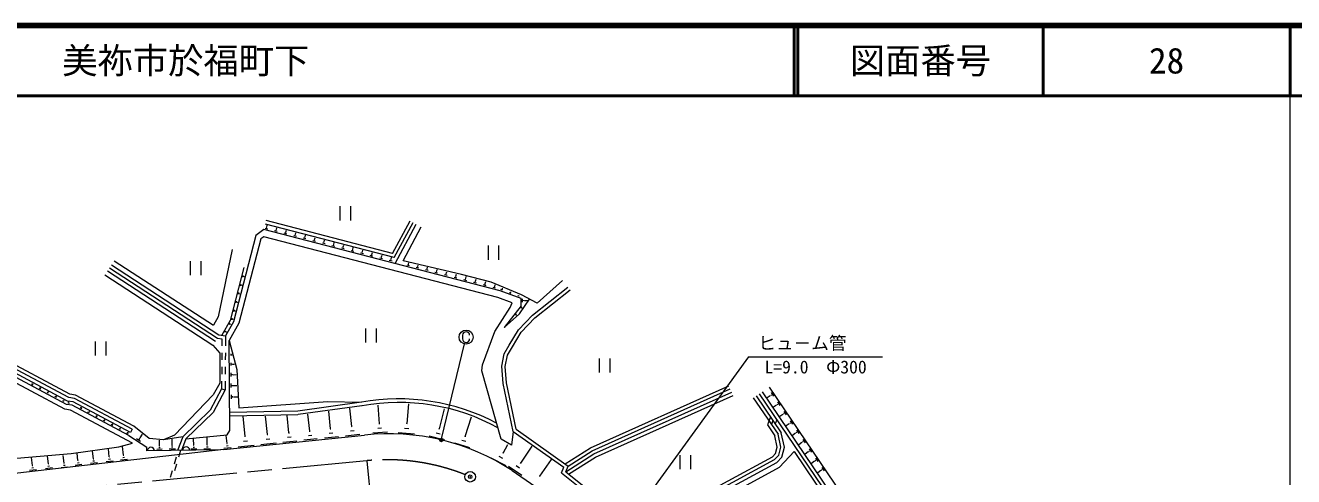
# Model space of a CAD drawing. Units: millimetres, scale not verified. Extents: x 40000 to 680000, y 20000 to 380000.
# Drawn here: x 399796 to 579500, y 315998 to 380000 of the extents above; entities that cross this region are included whole.
import ezdxf
from ezdxf.enums import TextEntityAlignment as Align

# ---------------------------------------------------------------- set-up
doc = ezdxf.new("R2010")
doc.units = ezdxf.units.MM
doc.header["$LTSCALE"] = 1000
doc.header["$PDMODE"] = 32
doc.header["$PDSIZE"] = 500
doc.linetypes.add('CHAIN', pattern=[18.5, 12, -1.5, 3.5, -1.5])
for name, color, linetype, lineweight in [('M-BGD', 7, 'Continuous', 13), ('M-BMK', 2, 'CHAIN', 13), ('M-BMK-SRVR', 3, 'Continuous', 13), ('M-STR-HTXT', 7, 'Continuous', 13), ('M-STR-STRC', 7, 'Continuous', 13), ('M-TTL', 2, 'Continuous', 140), ('M-TTL-BAND', 7, 'Continuous', 13), ('M-TTL-LINE', 7, 'Continuous', 50)]:
    doc.layers.add(name, color=color, linetype=linetype, lineweight=lineweight)
doc.layers.add('M-TTL-TXT', color=7, linetype='Continuous')
doc.styles.add('ＭＳ ゴシック', font='')
doc.styles.get('ＭＳ ゴシック').set_extended_font_data('MS Gothic')

msp = doc.modelspace()

# ---------------------------------------------------------------- linework, layer by layer
at = {"layer": 'M-BGD'}
for p, q in [((444372, 354341), (444372, 352341)), ((445872, 354341), (445872, 352341)), ((451820, 347657), (433934, 352301)), ((451820, 347657), (454306, 352275)), ((433608, 351043), (432449, 350186)), ((467055, 342358), (433608, 351043)), ((434138, 351112), (433750, 351212)), ((452075, 347074), (433809, 351817)), ((434023, 351266), (433926, 351291)), ((434016, 351391), (433992, 351397)), ((434004, 351394), (434070, 351646)), ((435493, 350760), (435105, 350860)), ((435378, 350914), (435281, 350939)), ((435371, 351039), (435347, 351046)), ((435359, 351042), (435425, 351294)), ((436848, 350408), (436461, 350509)), ((436733, 350562), (436636, 350587)), ((436727, 350687), (436702, 350694)), ((436714, 350691), (436780, 350942)), ((438070, 350339), (438135, 350590)), ((452075, 347074), (454746, 352038)), ((452183, 346219), (455186, 351801)), ((453307, 346620), (455891, 351422)), ((432449, 350186), (429271, 337969)), ((433152, 349711), (430045, 337767)), ((433569, 350020), (433152, 349711)), ((466756, 341402), (433569, 350020)), ((438203, 350056), (437816, 350157)), ((438088, 350210), (437991, 350235)), ((438082, 350336), (438057, 350342)), ((439558, 349704), (439171, 349805)), ((439443, 349858), (439346, 349883)), ((439437, 349984), (439412, 349990)), ((439425, 349987), (439490, 350239)), ((440913, 349352), (440526, 349453)), ((440798, 349506), (440701, 349531)), ((440792, 349632), (440768, 349638)), ((440780, 349635), (440845, 349887)), ((442268, 349001), (441881, 349101)), ((442153, 349154), (442056, 349180)), ((442147, 349280), (442123, 349286)), ((442135, 349283), (442200, 349535)), ((443623, 348649), (443236, 348749)), ((443508, 348803), (443411, 348828)), ((443502, 348928), (443478, 348934)), ((443490, 348931), (443555, 349183)), ((444845, 348579), (444910, 348831)), ((465355, 348762), (465355, 346762)), ((466855, 348762), (466855, 346762)), ((429087, 348233), (427135, 338647)), ((444978, 348297), (444591, 348397)), ((444863, 348451), (444766, 348476)), ((444857, 348576), (444833, 348583)), ((446333, 347945), (445946, 348046)), ((446218, 348099), (446121, 348124)), ((446212, 348224), (446188, 348231)), ((446200, 348228), (446265, 348479)), ((447688, 347593), (447301, 347694)), ((447573, 347747), (447476, 347772)), ((447567, 347873), (447543, 347879)), ((447555, 347876), (447620, 348127)), ((449043, 347241), (448656, 347342)), ((448928, 347395), (448831, 347420)), ((448922, 347521), (448898, 347527)), ((448910, 347524), (448975, 347776)), ((450398, 346889), (450011, 346990)), ((450283, 347043), (450187, 347068)), ((450277, 347169), (450253, 347175)), ((450265, 347172), (450330, 347424)), ((451620, 346820), (451685, 347072)), ((411436, 345193), (426752, 335234)), ((411709, 345612), (427025, 335653)), ((411981, 346031), (427208, 336130)), ((412363, 346618), (426433, 337469)), ((423146, 346578), (423146, 344578)), ((424646, 346578), (424646, 344578)), ((430754, 345657), (428804, 338157)), ((451753, 346538), (451366, 346638)), ((451638, 346691), (451542, 346717)), ((451632, 346817), (451608, 346823)), ((461612, 344667), (453307, 346620)), ((454211, 345899), (453875, 345987)), ((454112, 346033), (454027, 346055)), ((454106, 346142), (454085, 346147)), ((454096, 346145), (454141, 346321)), ((455529, 345557), (455177, 345649)), ((455424, 345697), (455336, 345720)), ((455419, 345811), (455397, 345817)), ((455408, 345814), (455459, 346011)), ((456861, 345211), (456494, 345306)), ((456752, 345357), (456661, 345381)), ((456746, 345476), (456724, 345482)), ((456735, 345479), (456792, 345698)), ((458096, 345013), (458000, 345038)), ((458090, 345137), (458066, 345143)), ((458078, 345140), (458140, 345381)), ((459436, 344798), (459504, 345060)), ((411055, 344606), (426371, 334647)), ((430287, 343067), (430350, 343308)), ((430602, 344276), (430665, 344518)), ((430698, 344348), (430714, 344409)), ((430776, 344352), (430780, 344367)), ((430778, 344359), (430827, 344347)), ((458209, 344861), (457827, 344961)), ((459573, 344507), (459175, 344610)), ((459455, 344665), (459355, 344691)), ((459448, 344794), (459424, 344801)), ((460953, 344149), (460539, 344256)), ((460830, 344313), (460726, 344340)), ((460823, 344448), (460797, 344454)), ((460810, 344451), (460884, 344736)), ((465779, 343563), (461612, 344667)), ((462338, 343789), (461921, 343897)), ((462214, 343955), (462110, 343982)), ((462208, 344090), (462182, 344097)), ((462195, 344094), (462271, 344389)), ((463721, 343430), (463307, 343538)), ((463598, 343595), (463494, 343621)), ((463591, 343729), (463565, 343736)), ((463578, 343732), (463654, 344022)), ((464978, 343235), (464875, 343262)), ((464971, 343368), (464946, 343375)), ((464958, 343372), (465033, 343657)), ((470083, 341805), (465779, 343563)), ((475904, 343818), (472295, 340607)), ((429972, 341857), (430035, 342099)), ((430069, 341929), (430084, 341989)), ((430147, 341932), (430151, 341948)), ((430149, 341940), (430197, 341927)), ((430383, 343138), (430399, 343199)), ((430462, 343142), (430466, 343157)), ((430464, 343150), (430512, 343137)), ((465100, 343072), (464689, 343179)), ((466426, 342728), (466081, 342817)), ((466324, 342865), (466238, 342887)), ((466318, 342977), (466297, 342982)), ((466308, 342979), (466365, 343199)), ((470039, 341264), (467055, 342358)), ((467456, 342424), (467187, 342522)), ((467385, 342541), (467318, 342566)), ((467389, 342631), (467373, 342637)), ((467381, 342634), (467419, 342738)), ((468632, 341993), (468399, 342078)), ((468570, 342095), (468512, 342116)), ((468574, 342173), (468560, 342178)), ((468567, 342175), (468586, 342228)), ((469773, 341574), (469574, 341647)), ((469721, 341661), (469671, 341680)), ((469724, 341728), (469711, 341733)), ((469718, 341730), (469719, 341733)), ((472295, 340607), (470083, 341805)), ((471654, 338897), (476679, 342867)), ((471992, 338526), (476989, 342475)), ((429343, 339437), (429406, 339679)), ((429658, 340647), (429721, 340889)), ((429754, 340719), (429770, 340779)), ((429832, 340723), (429836, 340738)), ((429834, 340730), (429883, 340718)), ((466302, 336600), (468507, 339995)), ((468759, 340668), (466756, 341402)), ((470027, 340223), (467619, 337129)), ((468507, 339995), (468759, 340668)), ((469812, 339066), (471248, 341174)), ((470005, 339869), (470157, 340064)), ((470027, 340223), (470039, 341264)), ((470120, 339897), (470158, 339945)), ((470193, 339870), (470202, 339882)), ((470198, 339876), (470227, 339853)), ((470233, 340741), (470239, 341198)), ((470372, 340910), (470374, 341025)), ((470510, 340951), (470510, 340980)), ((470510, 340966), (471001, 340960)), ((427135, 338647), (426433, 337469)), ((428804, 338157), (427628, 336064)), ((429271, 337969), (428155, 335981)), ((429028, 338228), (429091, 338469)), ((429125, 338299), (429140, 338360)), ((429203, 338303), (429207, 338318)), ((429205, 338311), (429253, 338298)), ((429439, 339509), (429455, 339570)), ((429518, 339513), (429522, 339528)), ((429520, 339520), (429568, 339508)), ((467619, 337129), (469812, 339066)), ((469246, 338894), (469384, 339072)), ((469351, 338919), (469386, 338964)), ((469417, 338894), (469426, 338906)), ((469422, 338900), (469451, 338878)), ((469652, 336796), (471654, 338897)), ((470052, 336491), (471992, 338526)), ((427208, 336130), (428155, 335981)), ((428084, 336468), (428206, 336686)), ((428195, 336513), (428226, 336567)), ((428272, 336497), (428280, 336510)), ((428276, 336503), (428319, 336479)), ((430045, 337767), (428670, 335311)), ((428696, 337558), (428819, 337776)), ((428807, 337603), (428838, 337657)), ((428884, 337586), (428892, 337600)), ((428888, 337593), (428932, 337569)), ((448000, 337000), (448000, 335000)), ((449500, 337000), (449500, 335000)), ((464591, 331861), (466302, 336600)), ((468366, 334663), (469652, 336796)), ((468798, 334411), (470052, 336491)), ((405946, 327207), (392023, 334623)), ((406105, 327689), (392258, 335064)), ((409684, 335177), (409684, 333177)), ((411184, 335177), (411184, 333177)), ((426371, 334647), (427348, 333520)), ((427025, 335653), (427651, 335554)), ((427651, 335554), (427644, 334554)), ((428155, 335981), (428144, 334551)), ((428775, 322538), (428670, 335311)), ((428670, 335311), (429752, 331187)), ((467661, 333407), (468366, 334663)), ((468133, 333227), (468798, 334411)), ((405404, 325570), (391224, 333123)), ((405627, 326244), (391553, 333741)), ((405787, 326726), (391788, 334182)), ((427348, 333520), (427351, 329236)), ((427636, 333554), (427628, 332554)), ((428136, 333551), (428128, 332551)), ((428886, 333408), (428888, 333166)), ((428959, 333318), (428959, 333257)), ((429031, 333295), (429032, 333280)), ((429032, 333288), (429100, 333289)), ((467284, 331676), (467661, 333407)), ((467789, 331642), (468133, 333227)), ((481122, 332751), (481122, 330751)), ((482622, 332751), (482622, 330751)), ((427621, 331555), (427613, 330555)), ((428121, 331551), (428113, 330551)), ((428896, 332151), (428899, 331750)), ((428908, 330724), (428912, 330191)), ((429017, 332001), (429018, 331901)), ((429138, 331965), (429138, 331940)), ((429138, 331952), (429450, 331955)), ((429752, 331187), (430021, 325774)), ((464463, 330997), (464591, 331861)), ((467215, 321326), (464463, 330997)), ((467481, 329221), (467284, 331676)), ((467976, 329292), (467789, 331642)), ((400891, 328993), (400670, 329111)), ((400843, 329104), (400788, 329133)), ((400858, 329181), (400844, 329188)), ((400851, 329185), (400875, 329229)), ((427351, 329236), (426384, 327579)), ((427606, 329555), (427597, 328430)), ((428106, 329551), (428096, 328303)), ((428920, 329186), (428925, 328620)), ((429069, 330526), (429070, 330392)), ((429091, 328975), (429093, 328834)), ((429230, 330477), (429230, 330444)), ((429230, 330460), (429688, 330464)), ((429261, 328923), (429262, 328888)), ((429262, 328906), (429765, 328910)), ((468893, 322415), (467481, 329221)), ((469342, 322709), (467976, 329292)), ((479891, 320103), (499475, 328893)), ((401994, 328406), (401773, 328523)), ((401947, 328516), (401891, 328545)), ((401961, 328593), (401947, 328601)), ((401954, 328597), (401978, 328641)), ((403097, 327818), (402877, 327936)), ((403050, 327928), (402995, 327958)), ((403064, 328006), (403051, 328013)), ((403058, 328009), (403081, 328053)), ((404201, 327231), (403980, 327348)), ((404153, 327341), (404098, 327370)), ((404168, 327418), (404154, 327425)), ((404161, 327422), (404184, 327466)), ((406751, 327086), (405946, 327207)), ((406911, 327568), (406105, 327689)), ((414910, 322714), (406751, 327086)), ((415147, 323154), (406911, 327568)), ((426384, 327579), (420945, 321859)), ((427597, 328430), (425990, 325418)), ((428096, 328303), (426395, 325114)), ((427597, 328430), (428096, 328303)), ((428933, 327614), (428938, 327017)), ((429114, 327392), (429115, 327242)), ((429294, 327337), (429294, 327300)), ((429294, 327318), (429844, 327323)), ((480127, 319662), (499680, 328437)), ((480364, 319220), (499885, 327981)), ((480600, 318778), (500089, 327525)), ((502936, 327190), (506439, 322012)), ((503350, 327470), (506906, 322215)), ((503764, 327750), (513692, 313077)), ((504178, 328030), (515858, 310767)), ((505337, 327460), (504890, 327158)), ((505172, 328703), (516852, 311440)), ((505326, 327476), (505347, 327445)), ((505444, 327623), (505528, 327499)), ((505467, 327910), (505803, 327413)), ((405304, 326643), (405083, 326760)), ((405256, 326753), (405201, 326783)), ((405271, 326830), (405257, 326838)), ((405264, 326834), (405288, 326878)), ((406207, 325449), (405404, 325570)), ((406431, 326123), (405627, 326244)), ((406591, 326605), (405787, 326726)), ((406059, 326381), (405812, 326418)), ((405977, 326469), (405916, 326479)), ((405965, 326547), (405950, 326549)), ((405958, 326548), (405965, 326598)), ((414980, 320748), (406207, 325449)), ((414438, 321832), (406431, 326123)), ((414674, 322273), (406591, 326605)), ((407774, 325630), (407554, 325748)), ((407727, 325740), (407672, 325770)), ((407742, 325818), (407728, 325825)), ((407735, 325821), (407759, 325865)), ((408837, 325231), (408861, 325275)), ((425990, 325418), (422117, 321639)), ((438386, 325286), (428754, 325086)), ((430021, 325774), (442655, 326667)), ((447412, 326539), (438386, 325286)), ((447480, 326044), (438454, 324790)), ((442655, 326667), (447412, 326539)), ((443039, 322787), (442782, 325291)), ((446052, 323128), (445787, 325708)), ((449958, 323490), (449762, 326113)), ((453880, 323516), (454128, 326310)), ((458455, 322766), (459180, 325613)), ((506233, 326135), (505786, 325832)), ((506223, 326150), (506244, 326119)), ((506340, 326298), (506424, 326174)), ((506363, 326585), (506700, 326088)), ((408876, 325040), (408656, 325158)), ((408829, 325150), (408774, 325179)), ((408844, 325227), (408830, 325234)), ((409978, 324449), (409758, 324567)), ((409931, 324560), (409876, 324589)), ((409946, 324637), (409932, 324644)), ((409939, 324640), (409962, 324684)), ((411080, 323859), (410859, 323977)), ((411033, 323969), (410977, 323999)), ((411047, 324046), (411034, 324054)), ((411040, 324050), (411064, 324094)), ((412142, 323460), (412166, 323504)), ((426395, 325114), (422544, 321357)), ((438396, 324786), (428758, 324586)), ((430935, 321727), (430648, 324526)), ((434105, 321973), (433836, 324594)), ((437148, 322209), (436897, 324658)), ((440080, 322451), (439831, 324881)), ((450022, 323495), (449893, 323485)), ((453953, 323510), (453808, 323523)), ((462134, 321691), (463021, 324461)), ((505364, 324493), (504942, 323333)), ((505710, 323982), (505499, 323402)), ((506267, 324050), (506056, 323470)), ((507130, 324810), (506683, 324507)), ((507119, 324825), (507140, 324794)), ((507237, 324973), (507321, 324848)), ((507260, 325260), (507596, 324763)), ((508027, 323485), (507579, 323182)), ((508016, 323500), (508037, 323469)), ((508134, 323648), (508218, 323523)), ((508157, 323935), (508493, 323438)), ((412182, 323268), (411961, 323386)), ((412134, 323379), (412079, 323408)), ((412149, 323456), (412135, 323463)), ((413283, 322678), (413063, 322796)), ((413236, 322788), (413181, 322818)), ((413251, 322865), (413237, 322873)), ((413244, 322869), (413268, 322913)), ((414385, 322088), (414165, 322206)), ((414338, 322198), (414283, 322227)), ((414353, 322275), (414339, 322282)), ((414346, 322279), (414369, 322323)), ((414438, 321832), (417006, 320167)), ((414910, 322714), (414674, 322273)), ((417323, 321431), (415147, 323154)), ((416053, 321490), (416404, 322032)), ((420945, 321859), (419351, 321211)), ((422544, 321357), (428387, 321942)), ((427913, 319840), (447830, 321879)), ((428369, 320700), (428253, 321828)), ((428387, 321942), (428775, 322538)), ((430864, 321720), (431006, 321735)), ((434038, 321966), (434172, 321980)), ((437085, 322202), (437211, 322215)), ((439899, 321849), (440380, 321899)), ((440020, 322445), (440140, 322457)), ((442173, 321499), (444149, 321702)), ((442853, 322168), (443347, 322219)), ((442978, 322780), (443101, 322793)), ((445162, 321806), (447192, 322015)), ((445860, 322493), (446368, 322545)), ((445988, 323122), (446115, 323135)), ((451088, 322322), (449012, 322168)), ((450263, 322887), (449744, 322848)), ((454917, 322020), (452596, 322226)), ((454109, 322794), (453528, 322846)), ((459210, 321182), (457033, 321737)), ((458560, 322044), (458016, 322182)), ((458523, 322749), (458387, 322783)), ((462200, 321670), (462067, 321713)), ((468893, 322415), (468660, 320482)), ((468893, 322415), (476082, 317331)), ((469342, 322709), (476700, 317506)), ((504942, 323333), (505972, 321810)), ((506337, 320201), (505972, 321810)), ((506851, 320193), (506439, 322012)), ((507366, 320185), (506906, 322215)), ((508923, 322159), (508476, 321857)), ((508913, 322175), (508934, 322144)), ((509030, 322322), (509114, 322198)), ((509053, 322610), (509389, 322113)), ((406270, 319284), (413023, 320225)), ((411683, 318801), (411555, 319920)), ((413023, 320225), (414980, 320748)), ((413697, 319046), (413558, 320266)), ((416113, 320984), (415565, 321339)), ((416015, 321282), (415878, 321370)), ((416070, 321479), (416036, 321502)), ((417012, 319648), (417006, 320167)), ((419351, 321211), (417323, 321431)), ((419194, 319876), (418417, 319866)), ((418899, 320106), (418705, 320103)), ((418823, 320338), (418775, 320337)), ((418799, 320337), (418788, 321172)), ((422117, 321639), (419351, 321211)), ((421047, 319900), (420162, 319889)), ((420712, 320161), (420491, 320159)), ((420625, 320426), (420570, 320425)), ((420598, 320425), (420586, 321302)), ((422117, 321639), (421367, 319704)), ((422544, 321357), (421906, 319711)), ((423236, 319928), (424084, 319939)), ((423551, 320187), (423763, 320190)), ((423627, 320442), (423680, 320443)), ((423654, 320443), (423642, 321366)), ((425103, 319953), (426032, 319964)), ((425447, 320236), (425680, 320239)), ((425531, 320516), (425589, 320516)), ((425560, 320516), (425546, 321557)), ((427922, 320036), (428942, 320141)), ((428273, 320381), (428528, 320407)), ((428337, 320697), (428401, 320704)), ((429936, 320243), (432215, 320477)), ((430721, 321014), (431290, 321073)), ((433163, 320574), (435311, 320795)), ((433903, 321301), (434439, 321356)), ((436262, 320892), (438283, 321100)), ((436958, 321577), (437463, 321628)), ((439237, 321198), (441161, 321395)), ((462791, 320068), (460656, 320752)), ((462196, 320965), (461662, 321136)), ((468660, 320482), (467215, 321326)), ((467518, 319349), (468156, 320575)), ((469977, 317916), (471613, 320307)), ((476258, 317819), (479891, 320103)), ((506098, 319280), (506337, 320201)), ((506549, 319027), (506851, 320193)), ((506999, 318773), (507366, 320185)), ((509820, 320834), (509372, 320532)), ((509809, 320850), (509830, 320819)), ((509927, 320997), (510011, 320873)), ((509950, 321284), (510286, 320787)), ((510846, 319959), (511183, 319462)), ((427913, 319840), (373258, 313609)), ((379655, 317001), (406270, 319284)), ((400807, 317576), (400678, 318704)), ((403060, 317816), (402936, 318904)), ((405270, 317928), (405150, 318978)), ((407253, 318266), (407133, 319315)), ((407223, 318262), (407283, 318269)), ((409449, 318531), (409326, 319615)), ((409360, 318223), (409605, 318251)), ((409419, 318527), (409480, 318534)), ((411250, 318141), (412253, 318256)), ((411592, 318485), (411843, 318514)), ((411652, 318797), (411714, 318804)), ((413253, 318370), (414283, 318487)), ((413604, 318723), (413861, 318752)), ((413665, 319043), (413730, 319050)), ((427407, 319782), (417012, 319648)), ((420929, 317831), (421211, 318791)), ((421793, 319710), (421512, 318750)), ((448176, 318262), (451031, 288398)), ((467919, 317517), (465788, 318625)), ((467452, 318572), (466919, 318849)), ((467585, 319315), (467452, 319384)), ((472703, 316051), (474339, 318441)), ((476355, 316699), (480364, 319220)), ((476700, 317506), (480127, 319662)), ((476770, 316369), (480600, 318778)), ((486651, 308526), (505660, 318830)), ((487077, 308188), (505965, 318427)), ((492523, 319046), (492523, 317046)), ((494023, 319046), (494023, 317046)), ((505660, 318830), (506098, 319280)), ((505965, 318427), (506549, 319027)), ((506271, 318024), (506999, 318773)), ((506652, 317320), (508711, 319546)), ((508711, 319546), (513213, 312893)), ((510716, 319509), (510269, 319206)), ((510706, 319525), (510727, 319493)), ((510823, 319672), (510907, 319548)), ((511613, 318184), (511166, 317881)), ((511602, 318199), (511623, 318168)), ((511720, 318347), (511804, 318223)), ((511743, 318634), (512079, 318137)), ((400363, 316900), (401392, 317017)), ((400714, 317253), (400971, 317282)), ((400775, 317572), (400839, 317580)), ((402628, 317158), (403629, 317273)), ((402969, 317501), (403219, 317530)), ((403029, 317812), (403091, 317819)), ((404850, 317289), (405823, 317400)), ((405181, 317622), (405425, 317650)), ((405239, 317925), (405300, 317932)), ((406841, 317639), (407795, 317748)), ((407166, 317966), (407405, 317993)), ((409027, 317888), (410006, 318000)), ((420366, 315912), (420648, 316871)), ((421230, 317791), (420949, 316831)), ((470145, 316150), (468271, 317433)), ((468770, 316849), (484790, 305886)), ((469827, 317194), (469358, 317514)), ((470036, 317876), (469919, 317956)), ((475745, 316544), (476082, 317331)), ((475745, 316544), (487896, 306900)), ((476355, 316699), (476700, 317506)), ((476355, 316699), (488184, 307309)), ((487503, 307850), (506271, 318024)), ((488184, 307309), (506652, 317320)), ((512509, 316859), (512062, 316556)), ((512499, 316874), (512520, 316843)), ((512617, 317022), (512701, 316897)), ((512640, 317309), (512976, 316812)), ((472761, 316011), (472644, 316091))]:
    msp.add_line(p, q, dxfattribs=at)
for centre, radius, start, end in [((452734, 297471), 29552, 62.07684, 100.37663), ((452734, 297471), 29052, 61.1232, 100.37663), ((451369, 290511), 31567, 56.54843, 96.43777), ((417580, 319656), 500, 0.73828, 180.73828), ((422579, 319720), 500, 0.73828, 180.73828)]:
    msp.add_arc(centre, radius, start, end, dxfattribs=at)
at = {"layer": 'M-BMK'}
msp.add_line((448176, 318262), (364288, 310240), dxfattribs=at)
msp.add_arc((451031, 288398), 30000, 68.28435, 95.46254, dxfattribs=at)
at = {"layer": 'M-BMK-SRVR'}
msp.add_circle((462825, 315983), 750, dxfattribs=at)
msp.add_point((462825, 315983), dxfattribs=at)
at = {"layer": 'M-STR-HTXT'}
for q in [(485494, 309860), (521266, 332969)]:
    msp.add_line((502266, 332969), q, dxfattribs=at)
at = {"layer": 'M-STR-STRC'}
for p, q in [((458777, 321351), (462012, 334818)), ((461745, 336040), (461745, 335540))]:
    msp.add_line(p, q, dxfattribs=at)
for centre, radius in [((462245, 335790), 1000), ((458742, 321205), 150), ((458742, 321205), 120), ((458742, 321205), 90), ((458742, 321205), 60), ((458742, 321205), 30)]:
    msp.add_circle(centre, radius, dxfattribs=at)
for centre, start, end in [((462245, 336040), 360, 180), ((462245, 335540), 180, 360)]:
    msp.add_arc(centre, 500, start, end, dxfattribs=at)
msp.add_point((458742, 321205), dxfattribs=at)
at = {"layer": 'M-TTL'}
msp.add_line((680000, 380000), (40000, 380000), dxfattribs=at)
at = {"layer": 'M-TTL-BAND'}
msp.add_line((579000, 20000), (579000, 370000), dxfattribs=at)
at = {"layer": 'M-TTL-LINE'}
for p, q in [((508747, 380000), (508747, 370000)), ((509247, 380000), (509247, 370000)), ((543997, 380000), (543997, 370000)), ((579000, 380000), (579000, 370000)), ((40000, 370000), (680000, 370000))]:
    msp.add_line(p, q, dxfattribs=at)

# ---------------------------------------------------------------- texts
at = {"layer": 'M-STR-HTXT', "style": 'ＭＳ ゴシック'}
msp.add_text('ヒュ－ム管', height=1833, dxfattribs=at).set_placement((503641, 333469), align=Align.BOTTOM_LEFT)
msp.add_text('L=9.0\u3000Φ300', height=1833, dxfattribs=at).set_placement((511766, 332469), align=Align.TOP_CENTER)
at = {"layer": 'M-TTL-TXT', "style": 'ＭＳ ゴシック'}
msp.add_text('美祢市於福町下', height=3666, dxfattribs=at).set_placement((405024, 375000), align=Align.MIDDLE_LEFT)
for s, p in [('図面番号', (526622, 375000)), ('28', (561497, 375000))]:
    msp.add_text(s, height=3666, dxfattribs=at).set_placement(p, align=Align.MIDDLE_CENTER)

doc.saveas('drawing.dxf')
